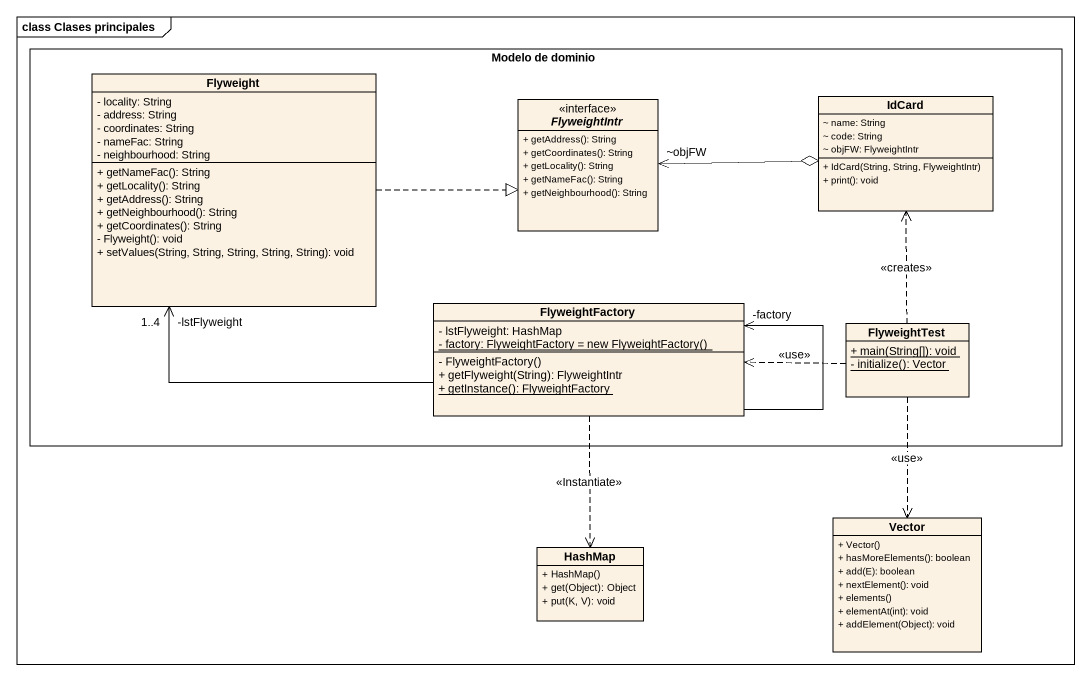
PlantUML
@startuml
mainframe class Clases principales
hide circle
hide empty members
skinparam classAttributeIconSize 0
rectangle "Modelo de dominio" as Modelo_de_dominio {
  class Flyweight {
    - locality: String
    - address: String
    - coordinates: String
    - nameFac: String
    - neighbourhood: String
    + getNameFac(): String
    + getLocality(): String
    + getAddress(): String
    + getNeighbourhood(): String
    + getCoordinates(): String
    - Flyweight(): void
    + setValues(String, String, String, String, String): void
  }
  interface FlyweightIntr {
    + getAddress(): String
    + getCoordinates(): String
    + getLocality(): String
    + getNameFac(): String
    + getNeighbourhood(): String
  }
  class IdCard {
    ~ name: String
    ~ code: String
    ~ objFW: FlyweightIntr
    + IdCard(String, String, FlyweightIntr)
    + print(): void
  }
  class FlyweightFactory {
    - lstFlyweight: HashMap
    {static} {field} - factory: FlyweightFactory = new FlyweightFactory()
    - FlyweightFactory()
    + getFlyweight(String): FlyweightIntr
    {static} + getInstance(): FlyweightFactory
  }
  class FlyweightTest {
    {static} + main(String[]): void
    {static} - initialize(): Vector
  }
}
class Vector {
  + Vector()
  + hasMoreElements(): boolean
  + add(E): boolean
  + nextElement(): void
  + elements()
  + elementAt(int): void
  + addElement(Object): void
}
class HashMap {
  + HashMap()
  + get(Object): Object
  + put(K, V): void
}
Flyweight .right.|> FlyweightIntr
FlyweightIntr "~objFW" <-right-o IdCard
FlyweightFactory -left-> "-lstFlyweight\n1..4" Flyweight
FlyweightFactory --> "-factory" FlyweightFactory
FlyweightFactory ..> HashMap : <<Instantiate>>
FlyweightTest .up.> IdCard : <<creates>>
FlyweightTest .left.> FlyweightFactory : <<use>>
FlyweightTest ..> Vector : <<use>>
@enduml
